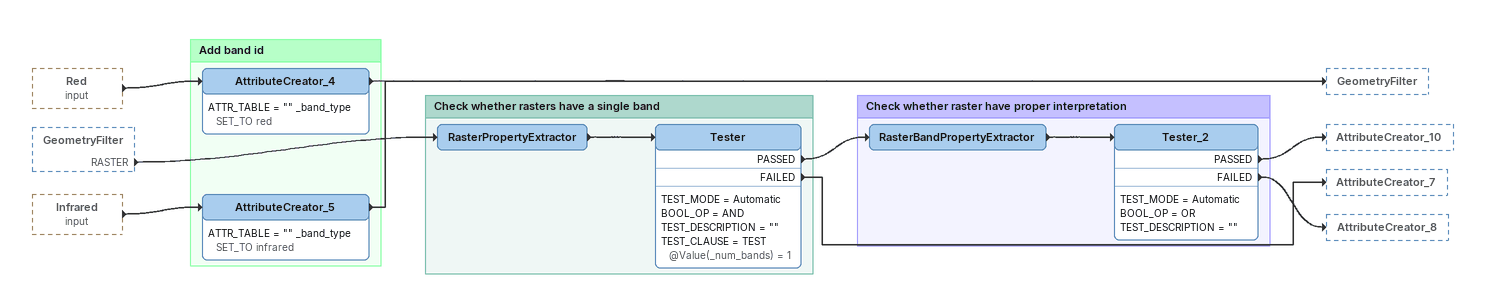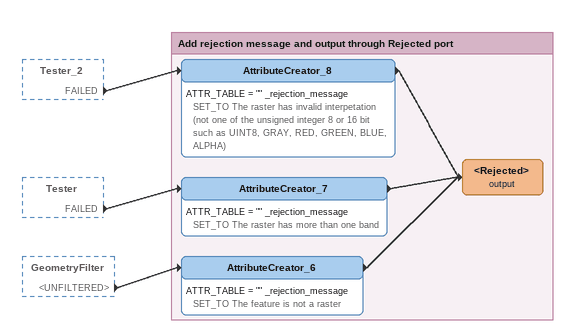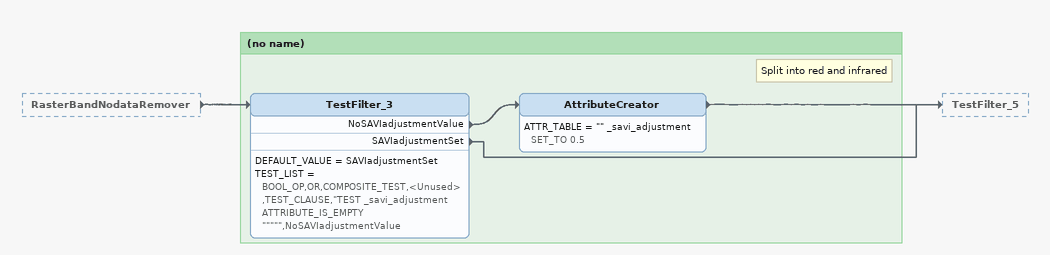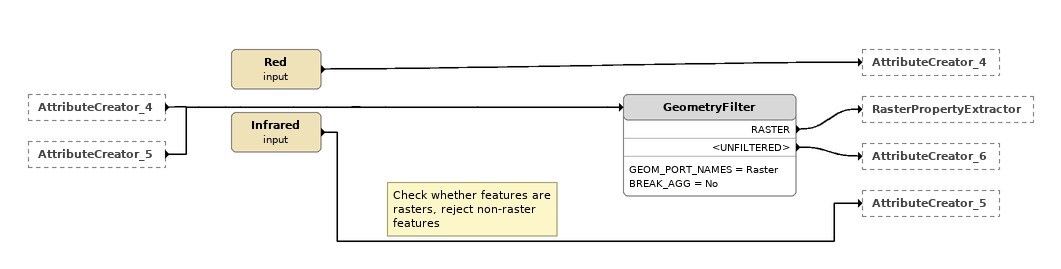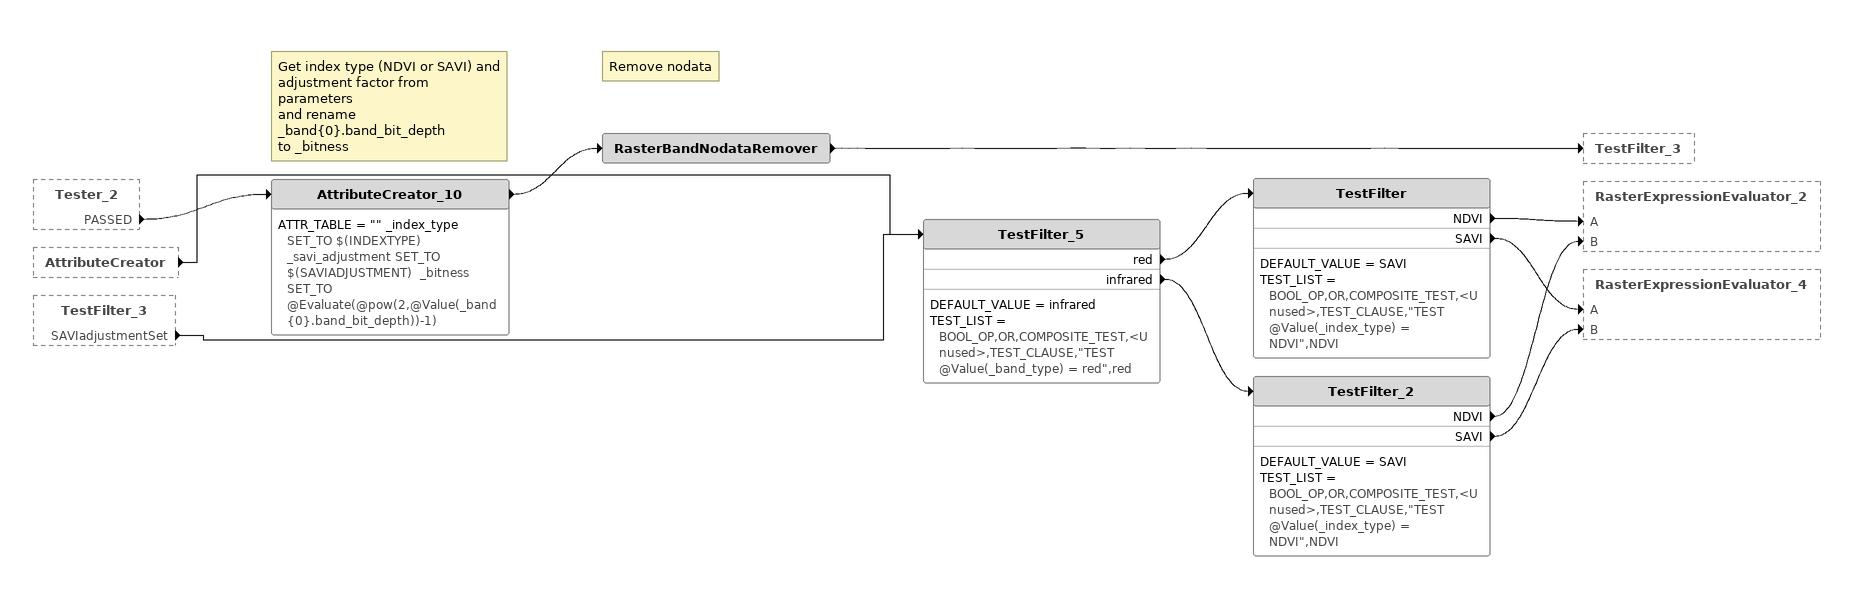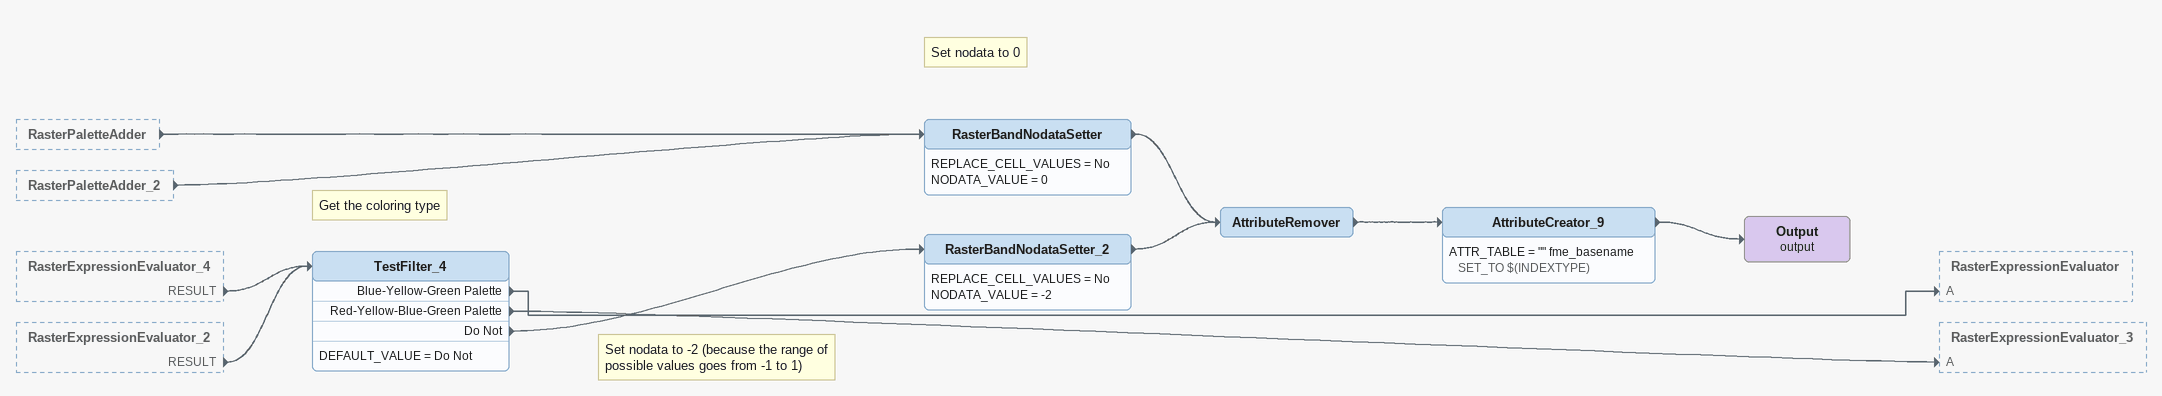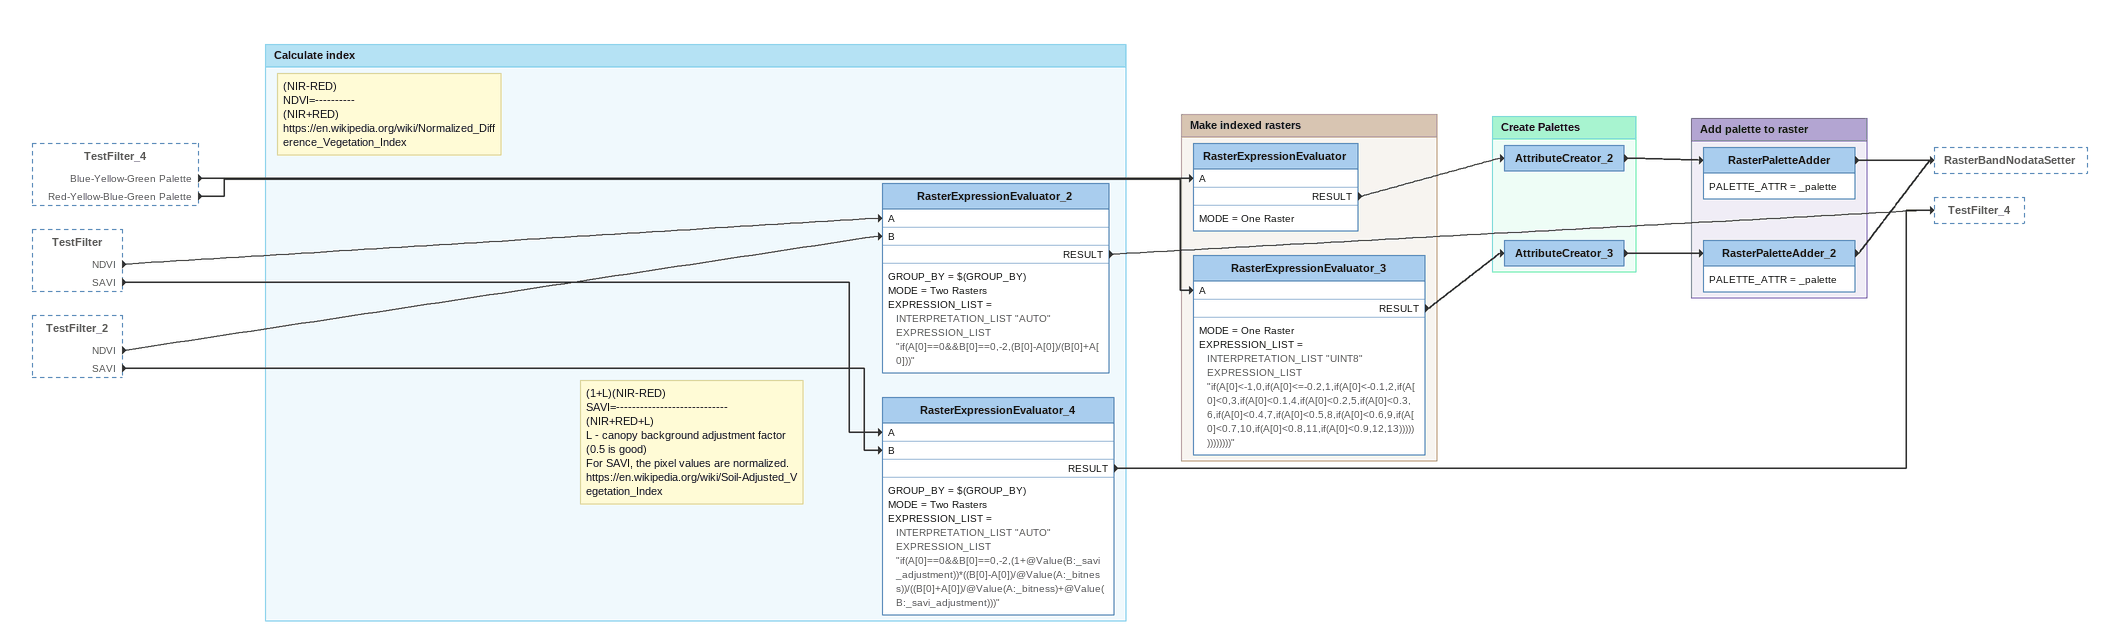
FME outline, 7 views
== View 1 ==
Red (input) [outside]
    -> AttributeCreator_4
GeometryFilter [outside]
    RASTER -> RasterPropertyExtractor
Infrared (input) [outside]
    -> AttributeCreator_5

Bookmark: Add band id
AttributeCreator_4
    ATTR_TABLE = "" _band_type SET_TO red
    -> GeometryFilter
AttributeCreator_5
    ATTR_TABLE = "" _band_type SET_TO infrared
    -> GeometryFilter

Bookmark: Check whether rasters have a single band
RasterPropertyExtractor
    -> Tester
Tester
    TEST_MODE = Automatic
    BOOL_OP = AND
    TEST_DESCRIPTION = ""
    TEST_CLAUSE = TEST @Value(_num_bands) = 1
    PASSED -> RasterBandPropertyExtractor
    FAILED -> AttributeCreator_7

Bookmark: Check whether raster have proper interpretation
RasterBandPropertyExtractor
    -> Tester_2
Tester_2
    TEST_MODE = Automatic
    BOOL_OP = OR
    TEST_DESCRIPTION = ""
    PASSED -> AttributeCreator_10
    FAILED -> AttributeCreator_8

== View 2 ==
Tester_2 [outside]
    FAILED -> AttributeCreator_8
Tester [outside]
    FAILED -> AttributeCreator_7
GeometryFilter [outside]
    <UNFILTERED> -> AttributeCreator_6

Bookmark: Add rejection message and output through Rejected port
AttributeCreator_8
    ATTR_TABLE = "" _rejection_message SET_TO The raster has invalid interpetation (not one of the unsigned integer 8 or 16 bit such as UINT8, GRAY, RED, GREEN, BLUE, ALPHA)
    -> <Rejected> (output)
AttributeCreator_7
    ATTR_TABLE = "" _rejection_message SET_TO The raster has more than one band
    -> <Rejected> (output)
AttributeCreator_6
    ATTR_TABLE = "" _rejection_message SET_TO The feature is not a raster
    -> <Rejected> (output)
<Rejected> (output)

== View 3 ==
RasterBandNodataRemover [outside]
    -> TestFilter_3

Bookmark: (no name)
TestFilter_3
    DEFAULT_VALUE = SAVIadjustmentSet
    TEST_LIST = BOOL_OP,OR,COMPOSITE_TEST,<Unused>,TEST_CLAUSE,"TEST _savi_adjustment ATTRIBUTE_IS_EMPTY """"",NoSAVIadjustmentValue
    NoSAVIadjustmentValue -> AttributeCreator
    SAVIadjustmentSet -> TestFilter_5
Note: Split into red and infrared
AttributeCreator
    ATTR_TABLE = "" _savi_adjustment SET_TO 0.5
    -> TestFilter_5

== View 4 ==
AttributeCreator_4 [outside]
    -> GeometryFilter
AttributeCreator_5 [outside]
    -> GeometryFilter
Red (input)
    -> AttributeCreator_4
Infrared (input)
    -> AttributeCreator_5
Note: Check whether features are rasters, reject non-raster features
GeometryFilter
    GEOM_PORT_NAMES = Raster
    BREAK_AGG = No
    RASTER -> RasterPropertyExtractor
    <UNFILTERED> -> AttributeCreator_6

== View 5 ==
Tester_2 [outside]
    PASSED -> AttributeCreator_10
AttributeCreator [outside]
    -> TestFilter_5
TestFilter_3 [outside]
    SAVIadjustmentSet -> TestFilter_5
Note: Get index type (NDVI or SAVI) and / adjustment factor from parameters / and rename _band{0}.band_bit_depth / to _bitness
AttributeCreator_10
    ATTR_TABLE = "" _index_type SET_TO $(INDEXTYPE)  _savi_adjustment SET_TO $(SAVIADJUSTMENT)  _bitness SET_TO @Evaluate(@pow(2,@Value(_band{0}.band_bit_depth))-1)
    -> RasterBandNodataRemover
Note: Remove nodata
RasterBandNodataRemover
    -> TestFilter_3
TestFilter_5
    DEFAULT_VALUE = infrared
    TEST_LIST = BOOL_OP,OR,COMPOSITE_TEST,<Unused>,TEST_CLAUSE,"TEST @Value(_band_type) = red",red
    red -> TestFilter
    infrared -> TestFilter_2
TestFilter
    DEFAULT_VALUE = SAVI
    TEST_LIST = BOOL_OP,OR,COMPOSITE_TEST,<Unused>,TEST_CLAUSE,"TEST @Value(_index_type) = NDVI",NDVI
    NDVI -> RasterExpressionEvaluator_2 [A]
    SAVI -> RasterExpressionEvaluator_4 [A]
TestFilter_2
    DEFAULT_VALUE = SAVI
    TEST_LIST = BOOL_OP,OR,COMPOSITE_TEST,<Unused>,TEST_CLAUSE,"TEST @Value(_index_type) = NDVI",NDVI
    NDVI -> RasterExpressionEvaluator_2 [B]
    SAVI -> RasterExpressionEvaluator_4 [B]

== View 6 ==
RasterPaletteAdder [outside]
    -> RasterBandNodataSetter
RasterPaletteAdder_2 [outside]
    -> RasterBandNodataSetter
RasterExpressionEvaluator_4 [outside]
    RESULT -> TestFilter_4
RasterExpressionEvaluator_2 [outside]
    RESULT -> TestFilter_4
Note: Get the coloring type
TestFilter_4
    DEFAULT_VALUE = Do Not
    Blue-Yellow-Green Palette -> RasterExpressionEvaluator [A]
    Red-Yellow-Blue-Green Palette -> RasterExpressionEvaluator_3 [A]
    Do Not -> RasterBandNodataSetter_2
Note: Set nodata to 0
RasterBandNodataSetter
    REPLACE_CELL_VALUES = No
    NODATA_VALUE = 0
    -> AttributeRemover
Note: Set nodata to -2 (because the range of possible values goes from -1 to 1)
RasterBandNodataSetter_2
    REPLACE_CELL_VALUES = No
    NODATA_VALUE = -2
    -> AttributeRemover
AttributeRemover
    -> AttributeCreator_9
AttributeCreator_9
    ATTR_TABLE = "" fme_basename SET_TO $(INDEXTYPE)
    -> Output (output)
Output (output)

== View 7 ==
TestFilter_4 [outside]
    Blue-Yellow-Green Palette -> RasterExpressionEvaluator [A]
    Red-Yellow-Blue-Green Palette -> RasterExpressionEvaluator_3 [A]
TestFilter [outside]
    NDVI -> RasterExpressionEvaluator_2 [A]
    SAVI -> RasterExpressionEvaluator_4 [A]
TestFilter_2 [outside]
    NDVI -> RasterExpressionEvaluator_2 [B]
    SAVI -> RasterExpressionEvaluator_4 [B]

Bookmark: Calculate index
Note: (NIR-RED) / NDVI=---------- / (NIR+RED) / https://en.wikipedia.org/wiki/Normalized_Difference_Vegetation_Index
RasterExpressionEvaluator_2
    GROUP_BY = $(GROUP_BY)
    MODE = Two Rasters
    EXPRESSION_LIST = INTERPRETATION_LIST "AUTO" EXPRESSION_LIST "if(A[0]==0&&B[0]==0,-2,(B[0]-A[0])/(B[0]+A[0]))"
    RESULT -> TestFilter_4
Note: (1+L)(NIR-RED) / SAVI=---------------------------- / (NIR+RED+L) / L - canopy background adjustment factor (0.5 is good) / For SAVI, the pixel values are normalized. / https://en.wikipedia.org/wiki/Soil-Adjusted_Vegetation_Index
RasterExpressionEvaluator_4
    GROUP_BY = $(GROUP_BY)
    MODE = Two Rasters
    EXPRESSION_LIST = INTERPRETATION_LIST "AUTO" EXPRESSION_LIST "if(A[0]==0&&B[0]==0,-2,(1+@Value(B:_savi_adjustment))*((B[0]-A[0])/@Value(A:_bitness))/((B[0]+A[0])/@Value(A:_bitness)+@Value(B:_savi_adjustment)))"
    RESULT -> TestFilter_4

Bookmark: Make indexed rasters
RasterExpressionEvaluator
    MODE = One Raster
    RESULT -> AttributeCreator_2
RasterExpressionEvaluator_3
    MODE = One Raster
    EXPRESSION_LIST = INTERPRETATION_LIST "UINT8" EXPRESSION_LIST "if(A[0]<-1,0,if(A[0]<=-0.2,1,if(A[0]<-0.1,2,if(A[0]<0,3,if(A[0]<0.1,4,if(A[0]<0.2,5,if(A[0]<0.3,6,if(A[0]<0.4,7,if(A[0]<0.5,8,if(A[0]<0.6,9,if(A[0]<0.7,10,if(A[0]<0.8,11,if(A[0]<0.9,12,13)))))))))))))"
    RESULT -> AttributeCreator_3

Bookmark: Create Palettes
AttributeCreator_2
    -> RasterPaletteAdder
AttributeCreator_3
    -> RasterPaletteAdder_2

Bookmark: Add palette to raster
RasterPaletteAdder
    PALETTE_ATTR = _palette
    -> RasterBandNodataSetter
RasterPaletteAdder_2
    PALETTE_ATTR = _palette
    -> RasterBandNodataSetter
